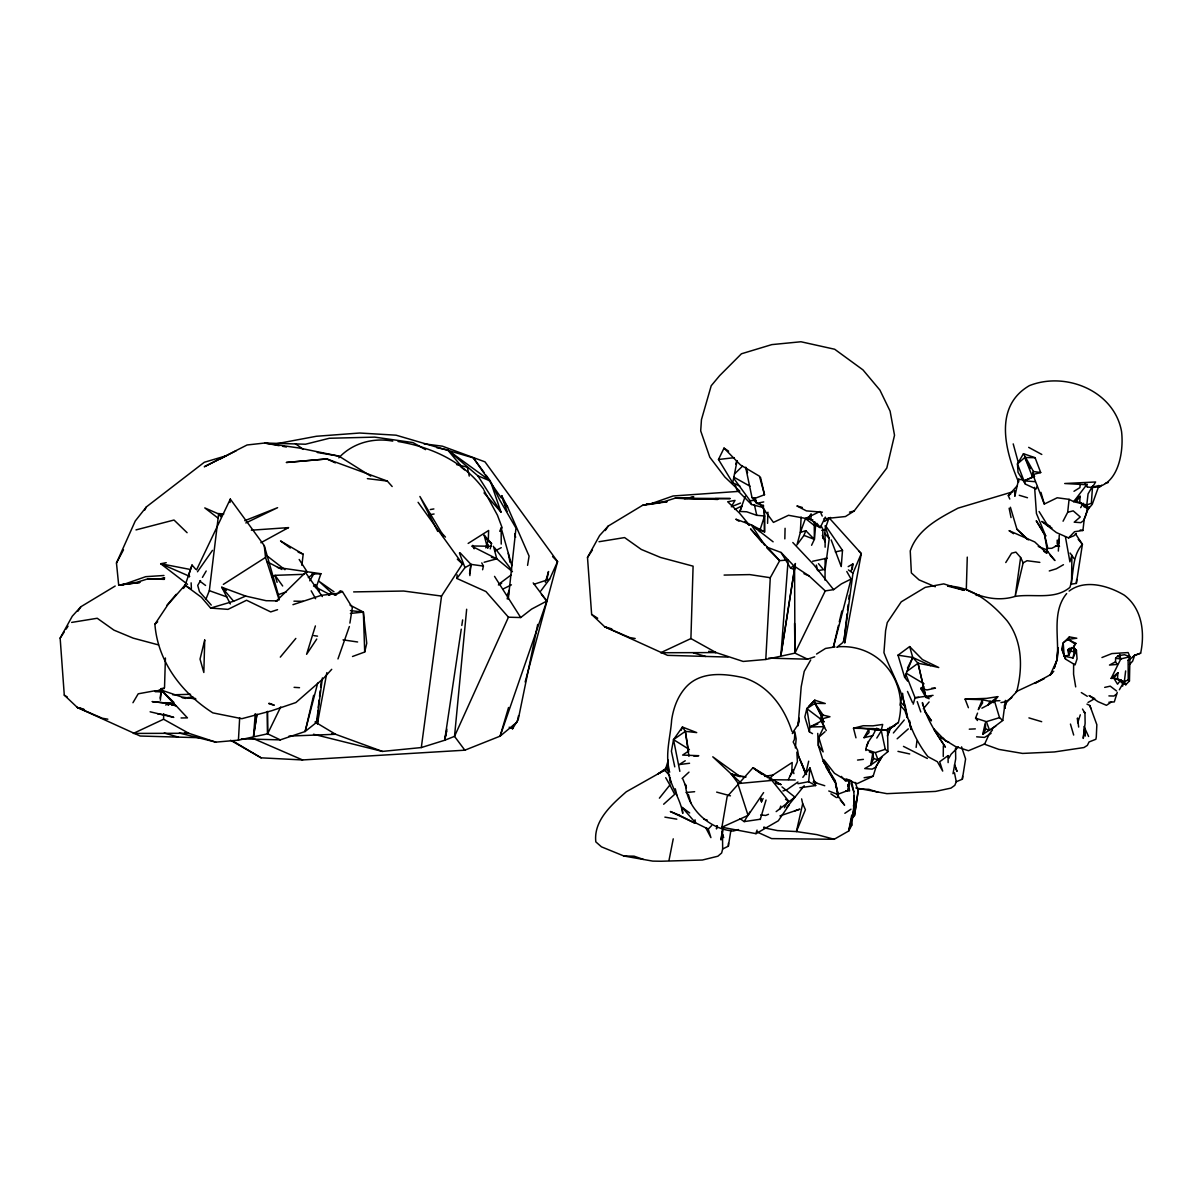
<?xml version="1.0" encoding="UTF-8"?>
<svg xmlns="http://www.w3.org/2000/svg" width="1203" height="1203" viewBox="0 0 1203 1203"><rect width="100%" height="100%" fill="white"/><g stroke="black" fill="none" stroke-linecap="round" stroke-linejoin="round"><path stroke-width="1.5" d="M764.476 531.846L764.431 509.44M1073.632 663.71L1073.572 674.221L1075.693 686.883M943.257 756.507L943.347 745.86M825.017 580.177L825.138 558.312M317.833 711.168L317.397 723.74L317.487 718.386M865.859 750.507C865.874 742.056 873.288 737.003 875.649 729.409L887.573 729.98L898.355 722.537C909.212 682.281 879.934 643.47 837.544 646.823M902.581 693.274C905.242 715.83 913.739 738.552 927.934 756.642L937.408 761.74L942.701 771.078L939.693 761.74L948.069 755.619L948.836 758.191L951.077 754.251L958.325 746.973M1101.948 657.53L1111.873 653.575L1128.113 652.567L1129.978 656.733L1120.82 658.928L1111.136 678.417L1113.828 678.236L1117.557 684.191L1120.82 679.86L1121.271 682.567L1125.858 684.627L1129.452 680.958L1129.903 659.304L1134.985 655.139L1140.639 653.184C1145.045 632.673 1142.083 608.447 1124.264 595.154C1108.549 585.816 1085.046 578.869 1069.121 591.079M784.837 538.869L785.078 528.282M1023.633 480.102L1018.67 479.185L1018.595 482.072C1005.212 451.14 993.302 406.494 1029.422 385.622C1065.843 371.171 1114.158 390.945 1121.527 431.351C1124.249 453.185 1117.346 491.786 1087.392 486.989L1085.572 485.095L1087.271 484.253M1115.527 661.815L1109.497 665.064L1117.392 664.417L1115.527 661.815L1115.617 658.297L1117.978 655.71L1124.489 654.733L1129.978 656.733L1128.128 660.357L1128.249 679.906L1129.452 680.958M967.272 557.109L966.31 589.59C981.197 597.771 998.655 601.59 1015.197 596.387C1033.377 593.5 1054.49 600.267 1069.918 587.395C1074.429 573.019 1071.482 556.538 1082.414 544.312L1075.422 533.711M322.419 677.921L316.765 720.402L315.336 723.349L305.141 731.514L280.254 739.875L267.607 733.815L238.435 740.161L215.788 742.131L188.751 733.274L163.578 719.244L163.743 713.68M164.525 687.695L165.412 657.981M814.717 656.793L807.604 659.184L794.957 653.124L765.785 659.47L743.138 661.439L716.086 652.582L690.913 638.567L693.093 566.162L660.552 557.455L641.289 549.44L624.583 537.576L599.004 541.726M664.838 770.025L626.267 791.8C611.726 804.581 593.41 820.626 595.816 841.874L601.455 846.837L623.906 856.01L652.733 861.107L661.018 861.243L702.372 860.025L717.89 856.22L721.65 852.987L722.657 848.972L728.341 846.205L728.447 843.138M767.574 523.35L767.92 512.207M985.558 724.717L985.392 729.905L982.716 734.326L995.723 726.191M488.027 547.997L488.147 544.493M488.268 540.989L488.629 530.478L468.147 543.425M825.333 517.125L820.205 527.621L810.882 519.636L811.093 513.816L807.89 518.824L788.506 515.29L773.439 522.403L759.529 503.455M791.724 773.574L792.175 762.507L773.018 774.988L769.243 779.168M801.138 517.064L800.326 532.448L796.957 544.899L803.995 535.395L805.784 530.658L814.371 539.365L811.589 545.275M238.435 740.161L239.668 717.86M765.785 659.47L770.281 577.711L779.679 560.643L788.145 559.951M1058.339 551.064L1059.272 535.185M1032.7 473.17L1034.279 476.298L1032.189 476.117L1032.836 474.553L1040.7 472.553L1035.091 457.711L1023.467 453.696L1033.467 471.516L1032.836 474.553L1044.294 504.057L1057.211 497.771L1069.091 499.35L1073.708 501.666L1080.114 496.298L1079.708 502.478L1088.429 508.824L1092.249 504.343L1098.986 485.516L1092.444 487.17L1092.535 486.268L1088.068 493.877L1086.775 504.944L1088.429 508.824L1083.843 506.643M508.267 599.154L515.982 528.087L499.726 500.012L491.11 482.568M1092.535 486.268L1091.362 503.35L1086.775 504.944L1073.708 501.666L1086.685 484.734L1064.715 483.516L1095.602 481.982L1092.444 487.17M533.17 582.914L546.839 601.034L531.591 609.109L520.719 617.545L508.448 617.199L485.967 591.56L456.884 578.463L457.14 574.854M1080.144 484.553L1079.933 487.591L1073.993 491.29M256.735 715.905L253.547 736.116L255.262 713.65M518.538 715.65L517.23 721.935L500.117 736.146L464.839 750.191L302.57 759.95L261.126 757.83L230.555 740.266M780.897 655.424L795.378 563.575L780.897 655.424L787.995 561.831M1065.452 536.929L1069.918 561.861L1071.918 555.275L1071.527 584.117L1076.339 583.41L1076.64 579.485M841.228 566.583L842.506 550.403L825.574 525.696M1111.136 678.417L1117.948 672.718L1117.437 679.078L1125.858 684.627L1124.339 681.62L1125.647 670.943M795.378 747.95L796.145 738.898L794.897 731.935L794.446 739.454L793.183 741.98L797.544 750.086L798.732 756.672L805.709 773.935L808.687 761.183M855.844 787.95L886.942 793.664L935.528 791.409L950.956 788.115L954.806 785.348L956.265 781.739L962.355 779.198L962.595 776.356M803.995 535.395L814.371 539.365L815.604 525.14L814.927 521.937M160.36 700.251L161.292 690.101L181.593 696.958L195.894 698.958M229.984 502.508L230.314 499.095L264.254 545.606L279.201 597.816M466.659 609.244L454.523 736.371L464.839 750.191M469.877 575.59L470.944 564.372L460.027 552.733M809.965 767.92L815.679 785.544L808.627 781.724L809.965 767.92L802.837 777.333M809.378 731.83L809.875 726.973L806.822 708.612L814.777 700.191L825.273 703.514L814.972 703.319L806.822 708.612L804.852 716.958L809.378 731.83L812.506 733.635M1063.061 521.215L1067.693 512.267L1069.091 499.35M851.739 815.032L848.701 831.002L851.679 825.393L854.431 800.837L853.709 795.784L854.747 806.356L848.701 831.002L834.19 839.273L771.649 838.611L756.507 831.739M716.808 825.92L716.462 828.927L717.349 825.935M1039.076 511.516L1047.678 525.395L1050.204 526.343L1041.768 521.44L1056.399 532.568L1068.55 537.906L1074.55 531.711L1082.926 530.463L1084.279 518.734L1088.986 506.839M318.269 707.469L319.111 700.071M319.547 696.372L320.178 690.838M320.615 687.139L321.246 681.59M847.107 613.846L844.115 639.725L844.732 643.049L861.303 553.606L829.017 517.741M847.529 610.147L848.175 604.598M848.807 599.049L849.243 595.35M852.235 569.47L852.867 563.936L848.19 566.643M301.863 565.32L303.186 554.222L280.54 540.959L290.314 548.042M1006.385 701.529L1004.716 708.326L1005.798 703.259L1016.67 691.725C1022.911 668.071 1022.52 640.853 1007.046 620.733C992.054 603.32 971.708 586.342 947.678 586.087L964.325 590.342L943.738 583.876L925.272 587.35L901.227 601.831L887.258 622.583L885.603 630.613L883.949 652.643C892.07 674.206 904.611 694.432 907.273 717.665L904.897 710.612L900.115 705.093L902.22 693.755M205.908 599.289L209.337 590.673L218.675 513.561L223.758 513.997M916.13 747.409L916.912 741.093M806.822 708.612L824.115 721.68L820.762 720.943L821.454 715.529L814.972 703.319L814.777 700.191L808.762 706.387M991.077 729.304L1002.761 720.462L1005.392 700.402L1006.084 701.635L1011.858 697.499M313.502 734.236L382.389 751.409L421.306 747.559L441.546 596.071L462.448 563.936L418.088 502.313M858.807 551.139L861.303 553.606L852.957 573.214L844.115 639.725L842.686 642.673L836.852 647.334M722.221 831.138L721.003 839.935L723.364 826.747M1020.625 557.5L1015.197 596.387L1023.151 562.869L1020.625 557.5L1015.903 552.117L1011.573 553.2L1005.768 562.553M160.134 698.176L161.292 690.101L173.984 702.537M850.837 819.724L854.491 815.589L858.175 790.912L855.228 782.431M421.306 747.559L444.674 740.251L461.26 629.169M461.817 625.47L462.644 619.921M469.561 573.636L470.944 564.372L483.411 566.087L482.598 569.756M854.491 815.589L858.175 790.912M253.547 736.116L256.901 714.131M1076.339 583.41L1082.414 544.312L1078.189 539.335M349.893 623.094L352.344 607.635L342.419 591.575L340.359 590.778L337.667 593.395L321.246 595.35L292.946 604.673M728.341 846.205L730.898 830.326M962.355 779.198L965.588 758.973L961.588 746.868M527.576 565.35L529.079 556.072L507.606 507.034L501.606 495.651L502.779 499.17M799.303 718.582L798.1 725.755L801.198 686.748L804.221 671.364L810.717 659.966M1122.685 686.131L1123.211 682.943M789.063 805.048L778.311 820.792L755.995 833.664L721.89 827.243L727.138 796.642L752.943 767.74L780.988 784.582L775.8 783.409M872.761 753.243L870.701 765.078L864.731 768.582L872.205 769.123L875.769 767.138L881.604 757.394L870.701 765.078L873.649 758.597L872.761 753.243L869.318 751.875M953.017 773.74L955.708 758.807L955.528 748.101M679.845 771.349L673.53 739.634L685.334 731.319L696.717 732.597L682.432 727.033L673.53 739.634L671.409 751.183L674.763 766.852M317.397 723.74L326.855 672.627M853.423 806.16L854.431 800.837L854.747 806.356L853.799 791.709L851.513 780.822M1073.873 647.62L1076.399 650.387L1077.061 658.823L1075.091 664.868L1065.602 659.139L1064.204 656.131L1063.196 642.868L1067.948 639.394L1076.805 638.222L1069.407 636.913L1063.196 642.868L1061.768 648.718L1064.204 656.131L1073.016 658.011L1074.264 651.545L1073.166 647.996M668.988 860.431L673.244 838.837M508.448 617.199L454.523 736.371L444.674 740.251L446.854 729.229M799.243 718.266L797.95 724.808L792.386 733.063M739.83 485.997L732.717 482.824L737.078 460.929M849.589 780.612L847.589 790.642L838.085 794.175L838.13 797.694L835.138 780.567L823.378 761.514L818.356 745.574L817.739 733.394M537.696 624.447L518.252 719.364L512.568 728.762L509.17 727.213M547.049 578.808L548.538 571.515L545.38 582.252M444.674 740.251L446.719 731.078M814.371 539.365L814.236 521.861M1018.67 479.185L1014.851 496.313L1014.67 490.568M801.619 798.882L802.687 803.709L796.401 831.559L777.484 830.596L763.694 827.754M982.716 734.326L985.302 722.898M313.637 695.304L305.141 731.514L317.697 683.078M352.509 656.492L364.704 652.026L366.735 643.304L363.366 612.086L350.073 605.139M833.333 647.199L838.431 625.485M839.288 621.861L841.829 611.004M851.168 571.169L852.867 563.936M668.206 761.168C665.244 780.07 679.951 795.243 682.748 813.408L682.191 807.454L689.68 812.957M873.649 758.597L878.025 759.785L887.934 751.574L887.573 729.98C876.34 731.274 865.017 727.364 853.498 728.251L873.498 728.612L881.213 730.401L882.686 724.447L872.972 725.845L863.228 725.725L853.498 728.251L855.965 737.83M490.207 548.854L491.561 543.455L484.162 535.245L487.501 547.936M849.333 780.897L847.935 786.341L850.28 780.446L846.13 778.897M833.423 647.244L851.077 579.064L846.792 571.485M512.568 728.762L513.546 725.168M525.155 682.026L557.575 561.606L485.004 461.862L442.343 446.178L423.982 443.817M1057.993 540.448L1057.422 545.41L1051.783 548.297L1047.828 548.373L1044.535 534.703L1036.234 520.704L1045.693 535.952L1044.535 534.703L1047.663 552.568L1046.189 549.591L1038.264 546.478M1064.204 656.131L1068.896 655.214L1071.963 647.5M913.212 704.161L915.062 697.74L905.859 674.297M507.17 598.883L508.628 593.786M669.62 775.529L665.094 770.657L668.297 760.146M1123.271 683.018L1119.346 689.77M508.538 707.514L500.117 736.146L546.839 601.034L541.41 594.372M779.724 809.439L780.702 806.085M866.897 746.281L868.28 741.559M735.755 464.178L736.777 460.719M755.995 833.664L757.063 830.115M760.236 819.499L766.055 800.025M826.1 767.334L835.032 782.206L823.378 761.514L823.905 759.845L834.461 773.303L844.1 779.108L857.273 783.589L873.122 776.221L876.491 765.574L881.814 757.123M315.397 625.936L306.6 654.312L316.735 639.064M485.786 547.846L487.952 540.884L484.162 535.245M887.393 735.92L890.686 728.086L895.062 725.484M1117.271 692.402L1114.294 701.905L1108.895 702.251M1080.294 714.808L1077.723 722.777L1077.467 718.026L1078.67 727.063M759.469 531.606L764.567 515.982L763.108 505.004M349.351 626.522L337.968 658.928M195.728 569.275L192.029 565.034L189.262 573.229L189.277 576.959M849.739 781.033L847.935 786.341L849.709 781.183M184.345 587.59L192.029 565.034M316.013 587.861L320.915 573.726L277.517 567.47M764.567 532.358L764.567 515.982L756.762 515.335L746.687 511.786L739.875 511.455L745.243 496.313M822.311 535.5L825.138 541.861L824.897 529.576L828.957 518.147M819.965 511.486L805.469 518.508L800.326 532.448L805.784 530.658M681.184 730.341L682.432 727.033L685.334 731.319L688.597 751.499M739.875 511.455L742.01 505.861L734.838 509.41M132.947 702.717L138.195 693.815L154.435 690.853L162.375 691.725L155.217 691.695M790.251 776.251L792.732 769.89L793.92 773.619M977.513 720.522L975.558 718.146L977.543 713.123M507.29 595.244L509.365 590.041M904.611 677.214L912.776 657.47L909.648 646.582L898.009 655.169L904.611 677.214L907.648 681.139M499.756 531.305L501.155 527.967L511.846 565.681M793.093 771.98L797.409 761.634L796.867 752.116M1073.016 658.011L1076.399 650.387L1073.181 647.785L1067.693 649.831L1068.896 655.214M118.706 585.29L116.465 562.989L135.247 521.019L146.39 506.884L204.299 462.268L225.908 455.862L204.284 466.764L247.081 444.975L264.63 443.035L305.502 444.223L329.366 438.268L374.719 437.125L412.93 442.569L425.546 449.621M788.386 779.589L792.732 769.89M540.794 590.974L549.636 579.139L557.575 561.606L552.568 556.553M196.57 569.846L230.314 499.095M760.777 798.326L761.499 801.83L763.093 798.536M267.322 711.529L267.607 733.815L280.72 706.913M732.717 482.824L718.477 459.486L724.026 448.117L728.612 451.17M794.566 623.41L794.957 653.124L825.258 590.899L833.604 589.635L841.438 583.861L851.077 579.064M1075.046 643.936L1073.181 647.785L1075.873 643.394L1067.948 639.394L1075.046 643.936L1075.873 643.394M183.337 588.447L184.961 585.154L190.54 588.838M907.468 668.086L912.776 657.47L930.566 665.635L938.746 667.53L922.46 659.575L909.648 646.582M1037.287 486.523L1036.009 489.05L1025.422 484.132L1018.039 472.328L1017.452 463.922L1023.467 453.696M116.465 562.989L123.503 549.786M144.631 510.192L146.39 506.884M740.086 818.657L744.176 821.604L749.815 812.01M826.311 730.582L823.965 726.672L809.875 726.973L821.032 721.244L822.551 718.462M784.416 807.754L788.01 801.228M200.63 737.755L140.165 736.025L77.353 707.484L64.285 695.123L60.15 638.146L72.285 616.192L80.872 606.748L115.202 586.026M727.98 657.064L667.515 655.349L604.703 626.793L591.635 614.432L587.5 557.455L599.635 535.5L608.222 526.057L642.552 505.335L667.063 501.771L663.665 502.222M171.533 703.68L152.315 701.62L171.533 703.68L169.382 702.747L168.029 705.169L170.134 703.845L176.194 705.83L187.442 717.875L181.067 717.965M872.837 735.634L864.04 737.68L868.882 729.018L875.649 729.409M981.889 708.191L987.949 705.033L990.144 701.169M1080.67 507.651L1083.196 503.245M732.206 505.2L735.018 500.403L727.695 501.756L739.304 512.914L749.424 525.109M200.54 580.598L197.713 585.395L199.457 591.665L211.247 605.064M202.435 577.395L206.209 571.004M309.742 580.793L314.148 573.32L308.284 577.635M820.762 720.943L820.581 719.229L823.138 715.138L814.972 703.319L823.288 720.011M876.807 738.056L881.318 730.807L885.288 749.319L887.934 751.574M1067.497 639.861L1069.407 636.913M60.15 638.146L64.09 632.161M66.075 629.169L68.045 626.177M77.909 611.229L80.872 606.748M587.5 557.455L592.432 549.982M605.259 530.553L608.222 526.057M331.727 669.319L323.381 678.477L295.878 702.552L271.517 710.793L241.878 718.687L212.826 712.868C181.909 693.123 157.713 661.68 154.901 624.177L167.864 604.748L184.961 585.154L201.367 597.244L210.615 608.071L227.999 609.365L246.57 600.252L270.705 611.906L277.547 609.68M721.89 827.243L748.071 815.408L763.604 792.597M197.472 571.786L212.48 550.357M993.483 702.642L997.753 696.642L986.58 698.387L965.092 699.123L968.4 707.71M1080.114 496.298L1076.294 501.651L1081.467 502.839M456.884 578.463L464.959 567.621L470.944 564.372M1119.076 679.454L1113.828 678.236L1117.948 672.718M992.505 729.935L989.212 734.071L984.671 743.995L968.475 750.717L955.362 746.461L940.385 737.244L943.708 738.522M659.394 798.16L669.891 785.018L665.71 777.694M824.01 518.734L845.438 516.538L854.13 511.019L886.806 468.042L894.521 435.245L890.1 411.14L879.919 390.103L862.972 369.892L834.671 349.246L800.942 341.757L771.8 344.614L741.439 353.787L719.665 375.622L711.214 385.742L701.454 419.667L700.702 430.915L709.785 457.17L724.883 477.05L739.815 491.185M786.867 807.288L804.205 785.739M280.299 657.124L295.833 638.417M893.378 732.958L904.25 720.011M923.333 708.778L929.092 701.951M166.871 605.335L176.194 594.342M792.461 733.589L794.386 731.349M1066.655 593.575C1051.663 611.68 1059.211 637.425 1057.226 658.913L1054.264 668.071L1057.226 658.913L1057.993 647.68L1056.851 660.432L1050.039 675.199L1052.46 672.642M1009.798 499.05L1008.309 495.666L1016.715 486.313M1133.301 656.673L1134.775 655.034L1132.624 661.184L1129.482 664.522M329.396 595.124L331.487 592.838L336.178 595.124M711.605 825.619L708.266 829.093L710.913 837.619L705.8 827.875L708.266 829.093L695.499 822.807L682.191 807.454M1053.768 671.244L1050.46 674.672L1034.7 683.424L1044.159 678.567L1015.933 691.725M1099.542 487.275L1101.527 485.26M864.04 737.68L869.047 732.582L868.882 729.018M665.094 770.657L667.409 768.386M1111.542 701.875L1106.459 705.319L1097.963 701.65L1089.076 695.59L1094.79 698.582L1088.023 702.462M734.732 473.756L742.371 466.283M682.101 778.521L688.973 772.131M1076.414 533.47L1073.858 535.801L1068.55 537.906M663.65 804.236L674.672 794.341L669.891 785.018M897.152 738.807L908.325 728.868M825.047 731.695L818.747 737.274L818.356 745.574L823.138 751.89L818.747 737.274L823.965 726.672L820.581 719.229L829.965 716.747L823.138 715.138M154.901 624.177L157.668 621.801M328.72 595.154L331.487 592.838L318.975 581.275L333.983 591.786M991.092 733.394L984.52 737.424L976.641 736.822M990.535 702.417L997.753 696.642M338.81 457.832C352.599 443.02 373.11 437.471 392.734 441.11M776.161 811.619L794.927 797.123L781.965 786.912M499.034 584.011L510.914 575.094M1008.309 495.666L1010.821 493.801M1116.489 694.116L1113.888 696.041L1108.91 695.905M278.976 599.199L276.043 601.35L305.487 572.478L322.359 596.568M906.626 671.59L918.024 663.274L930.566 665.635M1070.159 648.026L1067.693 649.831L1069.993 651.304L1074.264 651.545L1076.399 650.387M889.528 728.732L898.355 722.537M923.709 686.296L920.731 688.372L925.904 697.379L929.182 698.717M797.95 782.01L786.551 789.935L782.958 790.942M666.432 768.055L657.575 774.191L665.048 769.92M844.852 813.303L851.002 809.183M688.387 751.213L682.627 755.078L698.778 755.695L693.83 756.101M824.491 521.47L830.521 517.455M767.303 547.29L781.048 552.463L790.491 567.966L793.815 565.816L809.033 575.891L825.258 590.899M223.337 584.387L265.532 557.44L264.254 545.606M685.244 760.762L679.139 764.582L689.56 763.258M987.949 705.033L994.475 700.928L999.934 700.672M816.566 654.041L825.529 648.447L834.987 646.913M165.683 705.018L169.382 702.747M1128.128 660.357L1129.903 659.304M271.848 577.229L275.036 575.335L304.404 574.297M1063.452 564.703L1056.309 568.793L1049.272 570.959M1023.151 562.869L1027.031 560.718L1039.843 562.372M260.886 542.733L288.494 527.621L251.352 530.192M495.05 550.959L501.245 547.666M219.743 459.215L236.299 450.659M498.388 584.974L501.666 583.29M503.019 589.019L511.425 584.838M245.818 522.959L277.592 507.681L244.78 520.688M163.578 719.244L133.322 733.424L188.751 733.274L185.067 732.642M690.913 638.567L660.673 652.733L716.086 652.582L708.732 651.304M1012.986 491.741L958.054 508.132C939.122 518.222 917.498 529.245 910.25 550.914L911.363 572.929L919.062 579.891L935.302 586.763M1025.422 484.132L1023.994 480.854L1034.279 476.298M1128.249 679.906L1124.339 681.62L1113.828 678.236M334.329 595.079L342.419 591.575M210.615 608.071L233.608 601.259L245.698 596.086L266.104 600.703L277.231 600.883M1035.091 457.711L1024.821 457.501L1017.452 463.922L1023.994 480.854L1034.625 476.463M731.274 506.794L740.507 503.065M768.491 814.311L765.664 815.454L760.657 814.927M760.491 477.29L764.491 494.734L755.048 498.313L751.995 497.516L745.665 467.35M1133.978 655.695L1140.639 653.184M809.875 726.973L817.784 724.026M121.759 585.094L145.728 576.673L163.954 575.485M649.109 504.418L673.078 495.982L739.198 491.35M277.517 594.929L286.359 591.876M794.566 810.957L799.8 809.183L779.92 815.905M534.237 584.207L549.636 579.139M865.874 749.334L875.288 752.612L885.288 749.319M284.991 528.764L288.494 527.621M1085.572 485.095L1086.685 484.734M975.558 718.146L986.37 721.65L999.528 717.65L1002.761 720.462M1105.377 483.38L1108.219 482.523M738.492 829.559L733.228 831.047C709.304 829.123 686.943 808.566 685.439 784.431L686.417 787.754M156.886 691.124L162.164 689.65L155.172 691.274M484.132 562.252L496.794 558.839L512.463 571.696M135.999 529.906L174.014 520.027L187.097 532.703M1067.693 512.267L1073.211 510.854L1080.264 516.959L1074.219 522.192L1080.82 522.643L1083.753 520.493L1085.422 516.373L1087.136 510.283L1086.685 506.689M849.513 512.147L854.13 511.019M821.754 530.358L824.897 529.576M159.698 579.169L164.736 577.966L159.067 579.079M687.033 498.478L693.77 496.869L684.567 498.779M642.552 505.335L647.304 504.207M1104.7 687.394L1110.249 686.161L1116.564 690.988M812.642 561.245L827.138 558.192M835.318 551.891L842.506 550.403M751.995 497.516L756.702 503.365L763.725 501.922M166.24 562.688L160.706 563.741L187.518 584.342M797.95 783.724L808.627 781.724M991.422 701.65L982.325 699.725L965.092 699.123M1000.956 702.582L1006.084 701.635M275.171 443.997L316.404 436.268L359.652 433.02L396.073 435.185L473.335 457.862L483.952 472.313M163.909 688.191L160.721 688.748L164.029 688.627M428.99 514.839L434.072 513.997M764.672 776.401L773.018 774.988M864.1 777.74L873.122 776.221M430.253 509.546L433.877 508.944M817.829 570.628L825.153 569.395L829.258 538.403L824.687 533.365M71.654 622.417L97.232 618.267L113.939 630.131L133.202 638.146L158.51 644.913M850.28 780.446L845.634 781.183L841.348 776.416M887.573 728.567L890.686 728.086L890.07 727.078M744.176 821.604L760.386 819.228M898.009 655.169L912.776 657.47L918.024 663.274L925.904 697.379L930.987 696.672M799.89 787.754L815.679 785.544M172.766 694.808L190.555 694.296M933.062 695.364L915.062 697.74L918.761 697.379M660.191 502.659L646.312 504.418L664.206 501.621L675.078 498.207L730.236 498.553L715.199 498.583M139.789 582.463L118.962 585.109L136.856 582.312L147.728 578.884L164.285 578.989M119.969 584.899L139.728 582.463M857.544 760.07L863.393 759.364M718.477 459.486L734.296 457.681M350.404 613.44L363.366 612.086L364.704 652.026M685.996 792.521L694.642 791.694M734.296 479.11L750.07 500.689L755.589 500.268M187.713 697.499L193.307 697.199M171.713 704.732L173.037 704.657M969.272 729.168L975.317 728.883M289.036 736.086L335.577 734.281L382.389 751.409M311.742 574.042L320.915 573.726M724.101 575.079L749.755 574.598L770.281 577.711M353.652 591.906L403.652 591.034L441.546 596.071M931.769 688.206L935.453 688.146L926.987 689.951L920.731 688.372L923.573 690.522M770.973 779.739L795.213 779.965M472.839 545.982L491.636 546.282M293.938 601.169L303.201 601.32M623.906 856.01L634.056 856.175L643.41 859.408M859.002 789.063L868.897 789.318L878.01 792.266M768.717 658.146L807.604 659.184M241.367 738.837L280.254 739.875M164.435 579.35L147.728 578.884L163.608 579.29M187.668 698.131L195.081 698.326M742.056 776.777L745.604 776.943M845.92 790.747L849.574 790.942L848.777 784.491M294.088 687.334L299.517 687.695M1023.994 480.854L1035.332 481.696M976.204 595.305L979.843 595.59L976.28 594.884M822.386 512.177L806.416 510.884L796.882 505.952L802.311 507.455M1084.114 712.432L1085.241 712.552M350.419 610.598L363.366 612.086L359.697 611.274M157.894 714.011L166.164 714.988L173.773 717.394L150.119 711.8M367.366 478.629L387.306 481.065L392.163 486.523M1115.617 658.297L1120.82 658.928L1119.632 654.282M165.397 702.657L174.074 703.83L176.194 705.83L171.232 704.657M821.032 721.244L824.115 721.68M1040.7 472.553L1033.467 471.516L1032.189 476.117L1024.821 457.501L1030.339 468.478M313.863 635.62L317.517 636.146M343.035 639.861L357.622 641.981M1055.497 545.741L1059.512 546.388L1057.211 543.275L1057.196 540.117M331.893 733.68L335.577 734.281L315.006 721.935M317.261 452.463L338.99 456.148L370.765 476.147M664.883 817.123L676.808 819.168M635.184 638.507L629.665 637.545L604.703 626.793L611.786 628.883M107.834 719.199L102.315 718.236L77.353 707.484L82.812 708.853M279.156 445.681L264.63 443.035L298.976 447.982L338.99 456.148M282.795 446.343L286.419 447.005M1080.234 529.967L1082.926 530.463M182.209 697.755L185.879 698.447M190.209 569.455L160.706 563.741L189.713 576.372M745.905 776.988L731.394 774.161L712.777 756.807L740.281 776.687L731.394 774.161L738.462 783.785M436.704 447.681L447.666 449.937L490.328 480.989L501.004 512.087L484.012 492.899M897.964 751.364L909.709 753.95M812.912 519.952L807.89 518.824L810.882 519.636M456.554 464.569L467.365 467.185L469.245 476.087M166.45 703.484L169.578 704.251M179.367 733.018L215.788 742.131M735.153 484.764L736.928 489.892L751.574 504.523L761.198 506.989M834.19 839.273L817.017 834.656L796.401 831.559L805.409 809.694L802.687 803.709M398.073 441.501C431.441 447.065 463.14 461.26 483.681 489.275M716.657 792.115L730.462 795.845M268.886 703.725L274.269 705.199L269.051 703.184M703.8 819.153L707.394 820.19M693.349 652.823L705.77 656.477M77.353 707.484L84.451 709.575M164.24 733.003L178.42 737.153M491.441 557.26L496.794 558.839L493.501 546.312M1028.926 717.89L1041.693 721.695M1019.242 495.275L1027.482 497.741M813.063 781.995L824.762 785.724M734.868 775.318L731.394 774.161L740.973 782.958M209.337 590.673L226.901 596.944M754.371 498.313L756.702 503.365L763.694 505.937M387.306 481.065L326.825 458.929L286.449 462.463L326.825 458.929L335.351 462.884M245.698 596.086L221.773 587.244L230.359 603.951M763.86 827.032L767.228 828.296M755.619 528.388L764.055 531.591L751.319 524.884L735.83 519.17L738.958 521.23M828.777 790.988L836.777 794.085L844.611 805.183L840.295 800.19M984.956 728.597L988.069 729.8M949.047 742.356L945.558 740.943L933.678 728.672M775.89 782.491L780.988 784.582M298.149 552.147L303.186 554.222M461.651 466.599L447.666 449.937L477.892 475.832L490.328 480.989L486.072 475.2M984.144 744.086L998.836 749.394L1022.595 753.424L1054.429 751.95L1083.948 747.544L1087.347 745.394L1089.046 741.95L1095.903 739.259L1096.294 736.898L1096.85 724.732L1089.843 705.514L1086.956 704.101M790.491 567.966L793.86 569.41M803.98 573.726L809.033 575.891M251.216 737.665L302.57 759.95M221.999 515.425L204.781 507.907L218.149 518.207M876.596 728.221L881.213 730.401M471.666 546.117L496.794 558.839M903.468 746.386L927.348 758.476M266.991 561.666L281.938 569.485M313.517 586.011L330.133 594.703M815.604 525.14L820.205 527.621L816.837 523.245M1028.67 447.351L1041.798 454.463M733.8 477.14L749.98 486.192M785.529 799.318L788.642 801.138L771.89 780.431L737.8 783.604L748.071 815.408M906.776 673.56L924.024 683.83M232.209 740.642L261.126 757.83M1047.678 525.395L1051.993 528.057M1081.317 692.567L1087.286 696.296M673.53 739.634L689.409 749.544M591.635 614.432L597.68 618.222M64.285 695.123L67.308 697.018M1043.843 551.305L1046.805 553.215L1034.76 541.951L1009.046 530.643L1013.527 533.696M226.495 590.282L221.773 587.244L233.608 601.259M768.221 777.83L752.943 767.74L761.77 774.281M830.897 793.845L836.431 797.604M886.897 730.732L889.318 732.432M487.952 540.884L491.561 543.455M295.427 443.742L303.291 449.381M848.416 569.936L852.957 573.214M199.638 581.004L205.578 585.455M267.126 555.966L284.946 569.711M773.123 541.816L751.319 524.884L764.567 545.094M805.469 518.508L813.559 524.929M461.185 467.11L464.523 469.847M814.145 780.942L816.957 783.288M665.815 768.672L669.815 772.01M745.033 521.561L749.168 525.245M504.989 504.689L507.606 507.034L503.32 500.884M901.137 702.898L905.513 706.808M457.32 559.184L462.448 563.936M1010.4 507.23L1016.941 529.245L1028.415 539.891M1120.82 679.86L1125.858 684.627M1016.941 529.245L1027.392 539.425M766.867 547.921L779.679 560.643L750.552 528.884L762.116 542.553M724.026 448.117L740.431 464.914L759.484 476.223L764.491 494.734M781.048 552.463L793.815 565.816L793.95 575.109M792.807 542.508L813.905 564.899L833.604 589.635M1085.286 505.471L1088.429 508.824M437.727 531.41L419.907 496.478L441.817 533.17L445.471 537.079M161.292 690.101L174.074 703.83M1050.084 555.23L1054.941 560.538L1046.189 549.591M1117.978 655.71L1120.82 658.928M818.476 563.651L822.807 568.808M494.644 547.786L511.621 569.906M1070.084 553.019L1074.129 558.643M823.378 761.514L829.228 769.664M282.675 585.981L275.036 575.335L277.096 582.357M473.335 457.862L501.185 497.801M924.34 710.281L931.468 720.838L924.866 711.785M934.16 729.785L945.393 747.153C936.114 733.244 926.626 718.988 922.415 702.597L922.866 705.695M299.171 559.47L307.276 571.996M315.366 584.523L319.412 590.778M477.892 475.832L501.004 512.087M494.538 576.372L520.719 617.545M218.675 513.561L220.675 516.704M1082.505 709.063L1084.956 713.138L1085.121 723.244L1083.241 738.431L1084.414 727.86L1085.347 736.01L1084.429 732.371M1084.986 482.974L1087.392 486.989M311.186 590.823L315.607 598.718M821.138 526.027L822.762 528.989L822.957 538.508M483.997 490.418L497.471 515.26L502.222 527.982M474.418 548.523L472.779 545.335L473.997 548.703M481.771 562.899L483.411 566.087M820.581 719.229L824.672 727.334M1083.978 726.477L1088.595 736.492M907.498 691.439L912.506 702.567M820.882 513.064L822.22 516.057M798.732 756.672L806.506 774.521M791.89 731.274C784.341 707.59 768.597 685.545 743.98 677.815C724.657 673.469 700.898 670.958 686.086 686.988C677.725 696.221 673.424 707.89 671.635 720.071C670.537 736.612 664.943 754.191 669.349 770.431M1045.693 535.952L1036.43 513.47L1034.61 487.365M682.913 779.183L685.65 785.995M750.07 500.689L751.574 504.523M800.837 761.394L805.709 773.935M954.475 764.882L957.017 771.454L954.866 765.213M875.288 752.612L878.025 759.785M459.441 553.049L464.959 567.621M831.168 539.921L840.897 565.726M986.37 721.65L989.618 730.416M722.386 834.311L723.604 837.574L722.522 834.461M1061.768 648.718L1065.602 659.139M917.227 701.62L920.791 711.95M501.606 495.651L507.08 511.47M1089.843 705.514L1090.895 708.582M851.002 783.454L853.799 791.709M909.423 720.371L911.002 729.574L909.257 720.642M265.532 557.44L279.186 599.921M825.078 525.906L829.017 538.207M441.817 533.17L442.869 536.478M994.475 700.928L999.528 717.65M745.995 467.396L747.589 472.794M755.093 497.967L756.702 503.365M1070.444 724.056L1073.678 735.048M688.357 794.416L690.808 802.717M1040.941 492.358L1044.294 504.057M1013.212 443.892L1018.234 462.238M835.468 783.92L838.085 794.175L835.138 780.567M675.274 788.792L676.913 795.333M514.734 533.726L515.621 537.26M918.024 663.274L925.904 697.379M754.386 504.628L756.762 515.335M816.371 565.034L817.514 570.297M1009.137 508.252L1011.046 517.591M954.49 772.777L956.265 781.739M508.252 553.32L510.012 562.372M695.018 819.799L695.499 822.807M851.047 821.138L851.679 825.393M685.334 731.319L688.928 756.311M761.033 798.221L761.499 801.83M669.86 777.364L670.567 782.852L670.191 777.424M1004.4 705.093L1004.716 708.326M1058.926 539.365L1059.211 542.884M191.127 582.838L191.397 588.462M722.657 848.972L722.462 829.378M948.069 755.619L948.129 762.612M794.566 565.621L794.957 653.124M501.155 527.967L501.23 544.087M267.502 711.469L267.607 733.815M825.108 539.816L825.123 547.215M204.721 640.071L203.833 672.492L200.029 659.109L204.721 640.071M982.325 699.725L978.31 709.605L982.55 703.003L982.325 699.725M683.8 498.403L675.078 498.207L717.77 499.38L683.8 498.403M678.868 814.957L670.327 811.514L695.033 823.198L678.868 814.957"/></g></svg>
